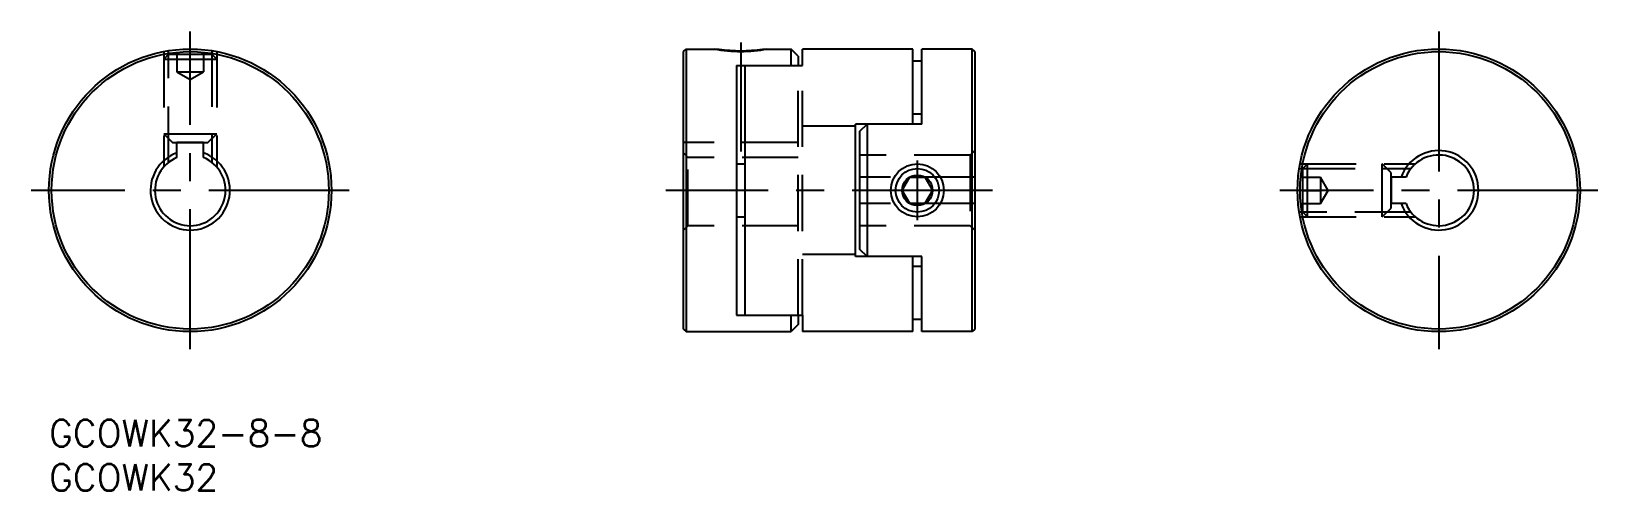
# Model space of a CAD drawing. Extents: x -2 to 175, y -8 to 44.
import ezdxf

# ---------------------------------------------------------------- set-up
doc = ezdxf.new("R2010")
doc.units = 0
doc.header["$LTSCALE"] = 0.5
doc.linetypes.add('CENTER', pattern=[50.8, 31.75, -6.35, 6.35, -6.35])
doc.linetypes.add('DASHED', pattern=[19.05, 12.7, -6.35])
for name, color, linetype in [('MSM_CENTER', 1, 'CENTER'), ('MSM_CONTINUOUS', 7, 'CONTINUOUS'), ('MSM_DASHED', 4, 'DASHED'), ('MSM_NARROW', 5, 'CONTINUOUS'), ('MSM_PART_NUMBER', 7, 'CONTINUOUS')]:
    doc.layers.add(name, color=color, linetype=linetype)
doc.styles.get("Standard").update_dxf_attribs({"font": 'txt.shx', "height": 3, "bigfont": 'bigfont.shx'})

# ---------------------------------------------------------------- blocks, each defined once
blk = doc.blocks.new('*U29')
at = {"layer": 'MSM_PART_NUMBER'}
blk.add_text('GCOWK32-8-8', height=3, dxfattribs=at).set_placement((0, -3))
blk = doc.blocks.new('*U30')
at = {"layer": 'MSM_PART_NUMBER'}
blk.add_text('GCOWK32', height=3, dxfattribs=at).set_placement((0, -8))

msp = doc.modelspace()

# ---------------------------------------------------------------- linework, layer by layer
at = {"layer": 'MSM_CENTER'}
for p, q in [((16, 8), (16, 44)), ((78.36, 42.72), (78.36, 30.4)), ((157.42, 44), (157.42, 8)), ((98.36, 22.61), (98.36, 29.39)), ((34, 26), (-2, 26)), ((106.86, 26), (69.86, 26)), ((175.42, 26), (139.42, 26))]:
    msp.add_line(p, q, dxfattribs=at)
at = {"layer": 'MSM_CONTINUOUS'}
for p, q in [((71.86, 41.7), (72.16, 42)), ((71.86, 10.3), (71.86, 41.7)), ((72.16, 42), (75.9, 42)), ((72.16, 42), (72.16, 10)), ((80.82, 42), (84.06, 42)), ((84.06, 40.13), (84.06, 42)), ((84.86, 41.2), (84.06, 42)), ((84.86, 41.2), (84.86, 40.13)), ((85.36, 40.13), (85.36, 42)), ((97.86, 42), (85.36, 42)), ((97.86, 33.5), (97.86, 42)), ((98.86, 33.5), (98.86, 42)), ((104.56, 42), (98.86, 42)), ((104.56, 10), (104.56, 42)), ((104.86, 41.7), (104.56, 42)), ((104.86, 41.7), (104.86, 10.3)), ((77.86, 40.13), (77.86, 11.87)), ((77.86, 40.13), (85.36, 40.13)), ((78.86, 11.87), (78.86, 40.13)), ((98.86, 40.62), (97.86, 40.62)), ((98.86, 34.62), (97.86, 34.62)), ((91.36, 18.5), (91.36, 33.5)), ((98.86, 33.5), (91.36, 33.5)), ((91.86, 32.7), (92.66, 33.5)), ((91.86, 19.3), (91.86, 32.7)), ((92.66, 33.5), (92.66, 18.5)), ((17.5, 31.4), (14.5, 31.4)), ((14.5, 29.71), (14.5, 31.4)), ((17.5, 29.71), (17.5, 31.4)), ((77.86, 29), (78.86, 29)), ((96.63, 26), (97.49, 27.5)), ((97.49, 27.5), (99.22, 27.5)), ((99.22, 27.5), (100.09, 26)), ((152.02, 27.5), (152.02, 24.5)), ((153.71, 27.5), (152.02, 27.5)), ((97.49, 24.5), (96.63, 26)), ((100.09, 26), (99.22, 24.5)), ((99.22, 24.5), (97.49, 24.5)), ((153.71, 24.5), (152.02, 24.5)), ((77.86, 23), (78.86, 23)), ((98.86, 18.5), (91.36, 18.5)), ((92.66, 18.5), (91.86, 19.3)), ((97.86, 10), (97.86, 18.5)), ((98.86, 10), (98.86, 18.5)), ((98.86, 17.37), (97.86, 17.37)), ((77.86, 11.87), (85.36, 11.87)), ((84.06, 10), (84.06, 11.87)), ((84.86, 10.8), (84.06, 10)), ((84.86, 11.87), (84.86, 10.8)), ((85.36, 11.87), (85.36, 10)), ((98.86, 11.37), (97.86, 11.37)), ((71.86, 10.3), (72.16, 10)), ((72.16, 10), (84.06, 10)), ((97.86, 10), (85.36, 10)), ((104.56, 10), (98.86, 10)), ((104.86, 10.3), (104.56, 10))]:
    msp.add_line(p, q, dxfattribs=at)
for centre, radius in [((16, 26), 16), ((16, 26), 15.7), ((157.42, 26), 16), ((157.42, 26), 15.7), ((98.36, 26), 2.46), ((98.36, 26), 1.73)]:
    msp.add_circle(centre, radius, dxfattribs=at)
for centre, radius, start, end in [((78.36, 57.81), 16, 261.1611, 278.8389), ((16, 26), 4.5, 109.4712, 70.5288), ((157.42, 26), 4.5, 199.4712, 160.5288), ((16, 26), 4, 112.0243, 67.9757), ((157.42, 26), 4, 202.0243, 157.9757)]:
    msp.add_arc(centre, radius, start, end, dxfattribs=at)
at = {"layer": 'MSM_DASHED'}
for p, q in [((13, 41.72), (13, 28.65)), ((13.54, 41.4), (13, 40.86)), ((13, 40.86), (19, 40.86)), ((13.54, 29.16), (13.54, 41.81)), ((13.54, 41.4), (18.46, 41.4)), ((14.5, 41.4), (14.5, 39.4)), ((16, 39.4), (16, 41.4)), ((17.5, 41.4), (17.5, 39.4)), ((18.46, 41.81), (18.46, 29.16)), ((19, 40.86), (18.46, 41.4)), ((19, 41.72), (19, 28.65)), ((14.5, 39.4), (16, 38.53)), ((14.5, 39.4), (17.5, 39.4)), ((16, 38.53), (17.5, 39.4)), ((84.86, 11.87), (84.86, 40.13)), ((85.36, 11.87), (85.36, 40.13)), ((13, 32.4), (14, 31.4)), ((13, 32.4), (19, 32.4)), ((18, 31.4), (19, 32.4)), ((91.36, 33.25), (85.36, 33.25)), ((14, 31.4), (18, 31.4)), ((84.86, 31.4), (71.86, 31.4)), ((71.86, 30.24), (72.36, 29.71)), ((104.36, 30), (104.86, 30.5)), ((84.86, 29.71), (72.36, 29.71)), ((72.36, 22), (72.36, 29.71)), ((104.36, 30), (91.86, 30)), ((104.36, 30), (104.36, 22)), ((141.61, 28.46), (154.26, 28.46)), ((141.7, 29), (154.77, 29)), ((142.56, 29), (142.02, 28.46)), ((142.02, 23.54), (142.02, 28.46)), ((142.56, 23), (142.56, 29)), ((152.02, 28), (151.02, 29)), ((151.02, 23), (151.02, 29)), ((104.86, 27.5), (91.86, 27.5)), ((142.02, 27.5), (144.02, 27.5)), ((144.89, 26), (144.02, 27.5)), ((144.02, 27.5), (144.02, 24.5)), ((152.02, 24), (152.02, 28)), ((142.02, 26), (144.02, 26)), ((144.02, 24.5), (144.89, 26)), ((104.86, 24.5), (91.86, 24.5)), ((154.26, 23.54), (141.61, 23.54)), ((142.02, 24.5), (144.02, 24.5)), ((142.02, 23.54), (142.56, 23)), ((151.02, 23), (152.02, 24)), ((71.86, 21.5), (72.36, 22)), ((84.86, 22), (72.36, 22)), ((104.36, 22), (91.86, 22)), ((104.86, 21.5), (104.36, 22)), ((141.7, 23), (154.77, 23)), ((91.36, 18.75), (85.36, 18.75))]:
    msp.add_line(p, q, dxfattribs=at)
at = {"layer": 'MSM_NARROW'}
msp.add_circle((98.36, 26), 3, dxfattribs=at)
msp.add_arc((78.36, 57.72), 16, 259.1931, 280.8069, dxfattribs=at)

# ---------------------------------------------------------------- block references
at = {"layer": 'MSM_CONTINUOUS'}
for name in ['*U29', '*U30']:
    msp.add_blockref(name, (0, 0), dxfattribs=at)

doc.saveas('drawing.dxf')
